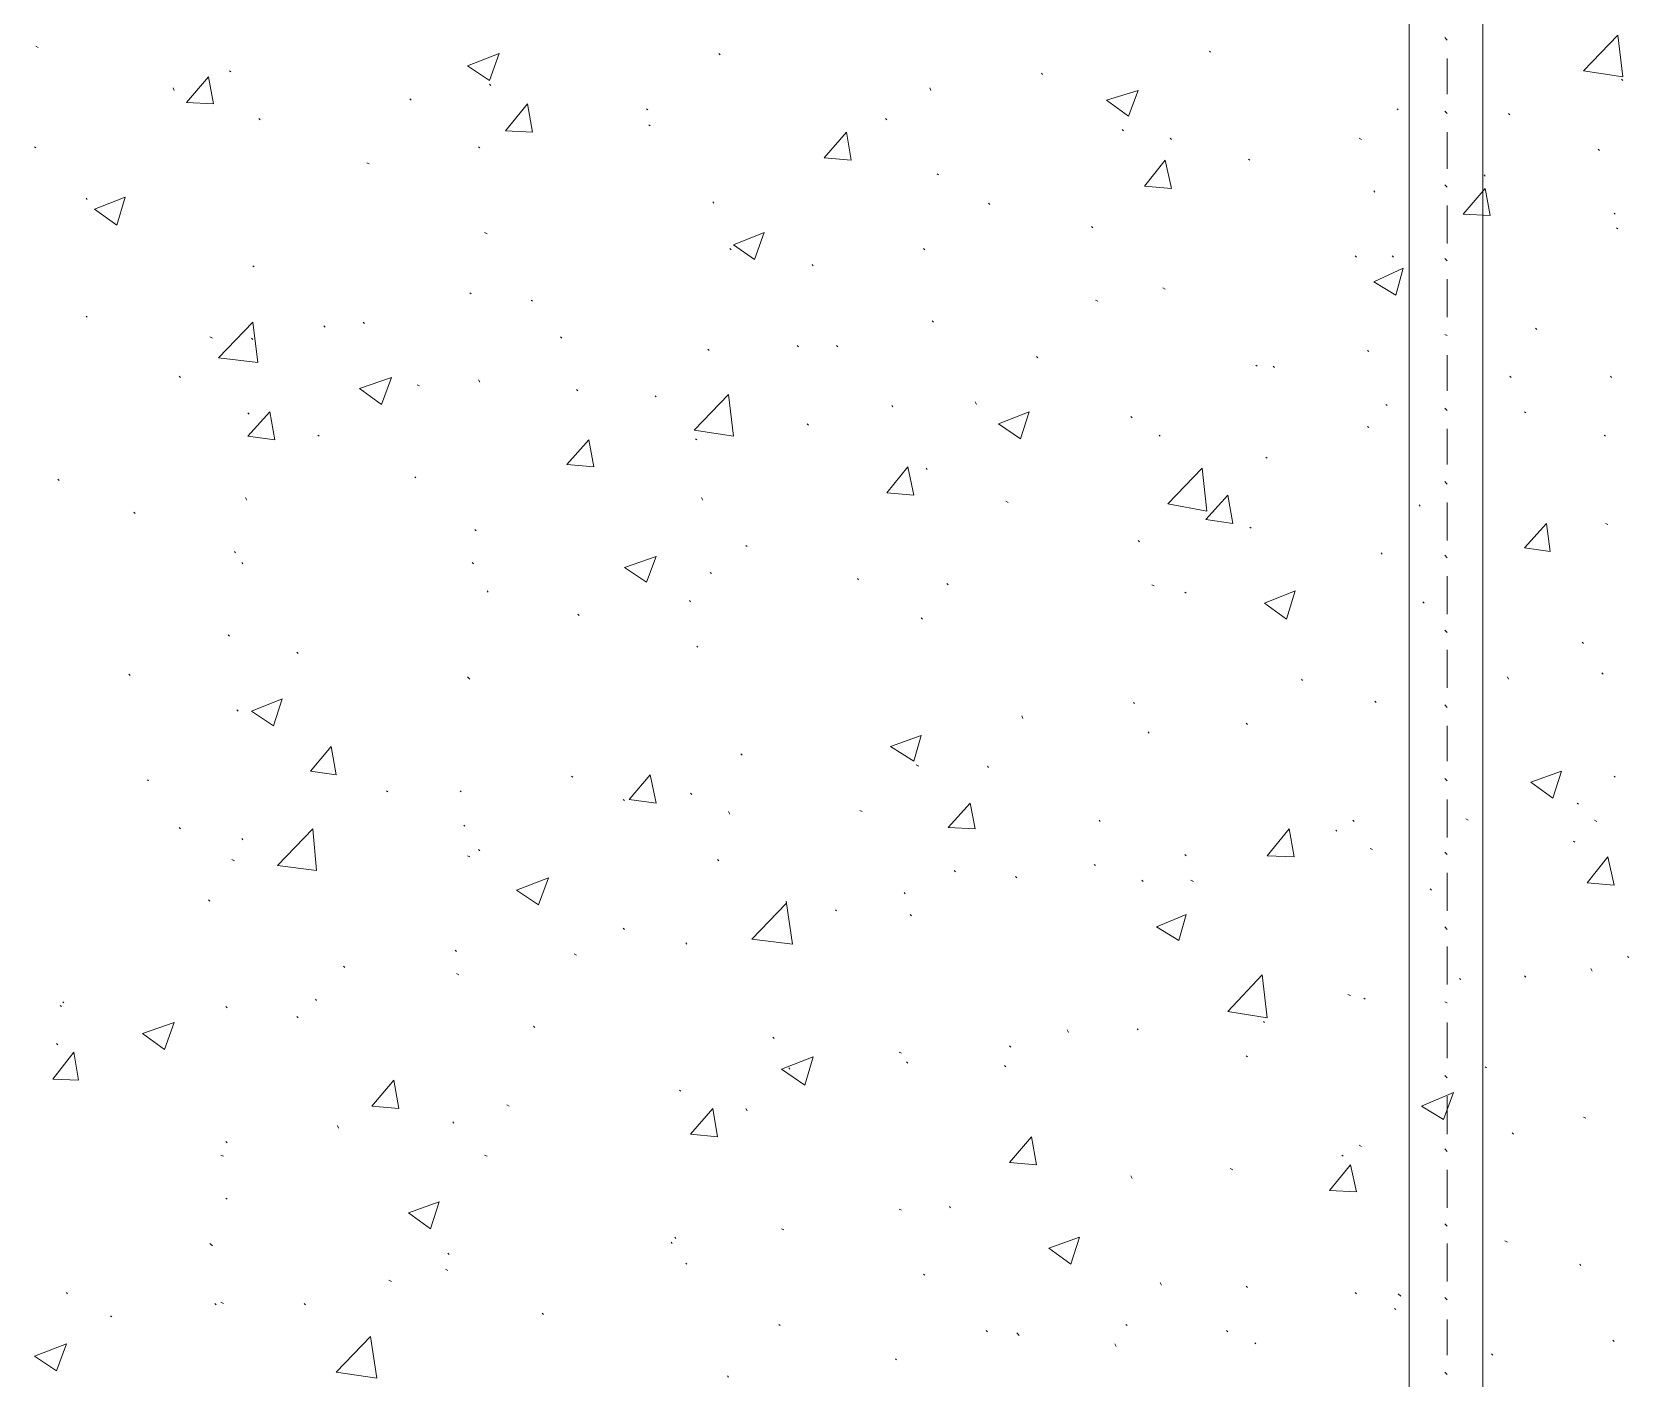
# Model space of a CAD drawing. Header units: millimetres. Extents: x 2928 to 3112, y 1220 to 1280.
# Drawn here: x 2959.34 to 2961.518, y 1254.363 to 1256.193 of the extents above; entities that cross this region are included whole.
import ezdxf

# ---------------------------------------------------------------- set-up
doc = ezdxf.new("R2010")
doc.units = ezdxf.units.MM

msp = doc.modelspace()

# ---------------------------------------------------------------- linework, layer by layer
at = {"color": 253, "linetype": 'Continuous', "lineweight": 5, "true_color": 0x9a9a9a}
for points in [[(2961.2116, 1241.9003), (2942.08633, 1241.9003), (2942.08633, 1247.74538), (2950.25144, 1247.74538), (2950.25144, 1256.61384), (2942.08633, 1256.61384), (2942.08633, 1261.45224), (2961.2116, 1261.45224), (2961.2116, 1249.1904)], [(2961.3116, 1241.9003), (2980.43854, 1241.9003), (2980.43854, 1247.74538), (2972.27343, 1247.74538), (2972.27343, 1256.61384), (2980.43854, 1256.61384), (2980.43854, 1261.45224), (2961.3116, 1261.45224), (2961.3116, 1249.1904)]]:
    msp.add_lwpolyline(points, dxfattribs=at)
at = {"color": 7, "linetype": 'Continuous', "lineweight": 20, "true_color": 0x000007}
for points in [[(2961.26327, 1256.18217), (2961.25994, 1256.1855), (2961.25994, 1256.1855)], [(2961.26327, 1256.15717), (2961.26327, 1256.10883), (2961.26327, 1256.10883)], [(2961.26327, 1256.08217), (2961.25994, 1256.0855), (2961.25994, 1256.0855)], [(2961.26327, 1256.05717), (2961.26327, 1256.00717), (2961.26327, 1256.00717)], [(2961.26327, 1255.98216), (2961.25994, 1255.9855), (2961.25994, 1255.9855)], [(2961.26327, 1255.95716), (2961.26327, 1255.9055), (2961.26327, 1255.9055)], [(2961.26327, 1255.88216), (2961.25994, 1255.8855), (2961.25994, 1255.8855)], [(2961.26327, 1255.85716), (2961.26327, 1255.8055), (2961.26327, 1255.8055)], [(2961.26327, 1255.7805), (2961.25994, 1255.78216), (2961.25994, 1255.78216)], [(2961.26327, 1255.75383), (2961.26327, 1255.70549), (2961.26327, 1255.70549)], [(2961.26327, 1255.67883), (2961.25994, 1255.68216), (2961.25994, 1255.68216)], [(2961.26327, 1255.65383), (2961.26327, 1255.60549), (2961.26327, 1255.60549)], [(2961.26327, 1255.57883), (2961.25994, 1255.58216), (2961.25994, 1255.58216)], [(2961.26327, 1255.55383), (2961.26327, 1255.50216), (2961.26327, 1255.50216)], [(2961.26327, 1255.47882), (2961.25994, 1255.48216), (2961.25994, 1255.48216)], [(2961.26327, 1255.45382), (2961.26327, 1255.40216), (2961.26327, 1255.40216)], [(2961.26327, 1255.37716), (2961.25994, 1255.38049), (2961.25994, 1255.38049)], [(2961.26327, 1255.35382), (2961.26327, 1255.30216), (2961.26327, 1255.30216)], [(2961.26327, 1255.27549), (2961.25994, 1255.27882), (2961.25994, 1255.27882)], [(2961.26327, 1255.25049), (2961.26327, 1255.20215), (2961.26327, 1255.20215)], [(2961.26327, 1255.17549), (2961.25994, 1255.17882), (2961.25994, 1255.17882)], [(2961.26327, 1255.15049), (2961.26327, 1255.09882), (2961.26327, 1255.09882)], [(2961.26327, 1255.07549), (2961.25994, 1255.07882), (2961.25994, 1255.07882)], [(2961.26327, 1255.05048), (2961.26327, 1254.99882), (2961.26327, 1254.99882)], [(2961.26327, 1254.97382), (2961.25994, 1254.97715), (2961.25994, 1254.97715)], [(2961.26327, 1254.95048), (2961.26327, 1254.89882), (2961.26327, 1254.89882)], [(2961.26327, 1254.87382), (2961.25994, 1254.87548), (2961.25994, 1254.87548)], [(2961.26327, 1254.84715), (2961.26327, 1254.79881), (2961.26327, 1254.79881)], [(2961.26327, 1254.77215), (2961.25994, 1254.77548), (2961.25994, 1254.77548)], [(2961.26327, 1254.74715), (2961.26327, 1254.69548), (2961.26327, 1254.69548)], [(2961.26327, 1254.67215), (2961.25994, 1254.67548), (2961.25994, 1254.67548)], [(2961.26327, 1254.64715), (2961.26327, 1254.59548), (2961.26327, 1254.59548)], [(2961.26327, 1254.57048), (2961.25994, 1254.57381), (2961.25994, 1254.57381)], [(2961.26327, 1254.54714), (2961.26327, 1254.49548), (2961.26327, 1254.49548)], [(2961.26327, 1254.47048), (2961.25994, 1254.47381), (2961.25994, 1254.47381)], [(2961.26327, 1254.44381), (2961.26327, 1254.39548), (2961.26327, 1254.39548)], [(2961.26327, 1254.36881), (2961.25994, 1254.37214), (2961.25994, 1254.37214)]]:
    msp.add_lwpolyline(points, dxfattribs=at)
at = {"color": 92, "linetype": 'Continuous', "lineweight": 13, "true_color": 0x00b800}
for points in [[(2961.44827, 1256.1405), (2961.49494, 1256.18883), (2961.49494, 1256.18883)], [(2961.50161, 1256.13217), (2961.49494, 1256.18883), (2961.49494, 1256.18883)], [(2959.34824, 1256.17217), (2959.34491, 1256.17383), (2959.34491, 1256.17383)], [(2959.93158, 1256.14717), (2959.97492, 1256.16383), (2959.97492, 1256.16383)], [(2959.96158, 1256.12717), (2959.97492, 1256.16383), (2959.97492, 1256.16383)], [(2960.27492, 1256.16217), (2960.27325, 1256.16383), (2960.27325, 1256.16383)], [(2960.9416, 1256.1655), (2960.93993, 1256.16717), (2960.93993, 1256.16717)], [(2959.54991, 1256.09717), (2959.57991, 1256.13217), (2959.57991, 1256.13217)], [(2959.58658, 1256.0955), (2959.57991, 1256.13217), (2959.57991, 1256.13217)], [(2959.60991, 1256.13883), (2959.60825, 1256.1405), (2959.60825, 1256.1405)], [(2959.93158, 1256.14717), (2959.96158, 1256.12717), (2959.96158, 1256.12717)], [(2960.71326, 1256.1355), (2960.71159, 1256.13717), (2960.71159, 1256.13717)], [(2961.44827, 1256.1405), (2961.50161, 1256.13217), (2961.50161, 1256.13217)], [(2959.53324, 1256.11383), (2959.53158, 1256.11717), (2959.53158, 1256.11717)], [(2959.96325, 1256.1205), (2959.96158, 1256.12217), (2959.96158, 1256.12217)], [(2960.56159, 1256.11383), (2960.55993, 1256.11717), (2960.55993, 1256.11717)], [(2960.79993, 1256.1005), (2960.84326, 1256.11383), (2960.84326, 1256.11383)], [(2960.82993, 1256.07883), (2960.84326, 1256.11383), (2960.84326, 1256.11383)], [(2961.50161, 1256.12717), (2961.49994, 1256.12883), (2961.49994, 1256.12883)], [(2959.54991, 1256.09717), (2959.58658, 1256.0955), (2959.58658, 1256.0955)], [(2959.85492, 1256.1005), (2959.85325, 1256.10217), (2959.85325, 1256.10217)], [(2959.98325, 1256.05883), (2960.01325, 1256.0955), (2960.01325, 1256.0955)], [(2960.01992, 1256.05717), (2960.01325, 1256.0955), (2960.01325, 1256.0955)], [(2960.17659, 1256.08717), (2960.17492, 1256.08883), (2960.17492, 1256.08883)], [(2960.79993, 1256.1005), (2960.82993, 1256.07883), (2960.82993, 1256.07883)], [(2961.1966, 1256.08717), (2961.19493, 1256.08883), (2961.19493, 1256.08883)], [(2959.64991, 1256.07383), (2959.64825, 1256.0755), (2959.64825, 1256.0755)], [(2960.17992, 1256.0655), (2960.17825, 1256.06717), (2960.17825, 1256.06717)], [(2960.50159, 1256.07383), (2960.49992, 1256.0755), (2960.49992, 1256.0755)], [(2961.34827, 1256.0805), (2961.3466, 1256.08217), (2961.3466, 1256.08217)], [(2959.98325, 1256.05883), (2960.01992, 1256.05717), (2960.01992, 1256.05717)], [(2960.41659, 1256.02217), (2960.44659, 1256.05717), (2960.44659, 1256.05717)], [(2960.45326, 1256.01883), (2960.44659, 1256.05717), (2960.44659, 1256.05717)], [(2960.82326, 1256.05883), (2960.8216, 1256.0605), (2960.8216, 1256.0605)], [(2960.88826, 1256.04717), (2960.8866, 1256.04883), (2960.8866, 1256.04883)], [(2961.1466, 1256.04717), (2961.14327, 1256.04883), (2961.14327, 1256.04883)], [(2959.34491, 1256.0355), (2959.34324, 1256.03717), (2959.34324, 1256.03717)], [(2959.94825, 1256.0355), (2959.94658, 1256.03717), (2959.94658, 1256.03717)], [(2961.46994, 1256.03217), (2961.46827, 1256.03383), (2961.46827, 1256.03383)], [(2959.79825, 1256.01383), (2959.79491, 1256.0155), (2959.79491, 1256.0155)], [(2960.41659, 1256.02217), (2960.45326, 1256.01883), (2960.45326, 1256.01883)], [(2960.8516, 1255.98383), (2960.87993, 1256.01883), (2960.87993, 1256.01883)], [(2960.88826, 1255.9805), (2960.87993, 1256.01883), (2960.87993, 1256.01883)], [(2960.99493, 1256.01883), (2960.99326, 1256.0205), (2960.99326, 1256.0205)], [(2960.57159, 1255.99883), (2960.56993, 1256.0005), (2960.56993, 1256.0005)], [(2960.8516, 1255.98383), (2960.88826, 1255.9805), (2960.88826, 1255.9805)], [(2961.28494, 1255.9455), (2961.31494, 1255.9805), (2961.31494, 1255.9805)], [(2961.31494, 1255.99717), (2961.31327, 1255.99883), (2961.31327, 1255.99883)], [(2961.3216, 1255.94383), (2961.31494, 1255.9805), (2961.31494, 1255.9805)], [(2959.41491, 1255.9655), (2959.41324, 1255.96716), (2959.41324, 1255.96716)], [(2959.42491, 1255.95216), (2959.46658, 1255.96883), (2959.46658, 1255.96883)], [(2959.45491, 1255.9305), (2959.46658, 1255.96883), (2959.46658, 1255.96883)], [(2960.26659, 1255.9605), (2960.26492, 1255.96216), (2960.26492, 1255.96216)], [(2960.64159, 1255.95883), (2960.63993, 1255.9605), (2960.63993, 1255.9605)], [(2961.16493, 1255.9755), (2961.16327, 1255.97716), (2961.16327, 1255.97716)], [(2959.42491, 1255.95216), (2959.45491, 1255.9305), (2959.45491, 1255.9305)], [(2961.28494, 1255.9455), (2961.3216, 1255.94383), (2961.3216, 1255.94383)], [(2961.49161, 1255.9455), (2961.48994, 1255.94716), (2961.48994, 1255.94716)], [(2959.95825, 1255.91883), (2959.95492, 1255.9205), (2959.95492, 1255.9205)], [(2960.29325, 1255.90383), (2960.33492, 1255.9205), (2960.33492, 1255.9205)], [(2960.32159, 1255.88383), (2960.33492, 1255.9205), (2960.33492, 1255.9205)], [(2960.7816, 1255.92716), (2960.77993, 1255.92883), (2960.77993, 1255.92883)], [(2961.49494, 1255.9255), (2961.49327, 1255.92716), (2961.49327, 1255.92716)], [(2960.28992, 1255.89716), (2960.28825, 1255.89883), (2960.28825, 1255.89883)], [(2960.29325, 1255.90383), (2960.32159, 1255.88383), (2960.32159, 1255.88383)], [(2960.55326, 1255.89716), (2960.55159, 1255.89883), (2960.55159, 1255.89883)], [(2959.64158, 1255.87383), (2959.63991, 1255.8755), (2959.63991, 1255.8755)], [(2960.40159, 1255.8755), (2960.39992, 1255.87716), (2960.39992, 1255.87716)], [(2961.13993, 1255.88716), (2961.13827, 1255.88883), (2961.13827, 1255.88883)], [(2961.16327, 1255.85383), (2961.20327, 1255.87216), (2961.20327, 1255.87216)], [(2961.18993, 1255.88716), (2961.18827, 1255.88883), (2961.18827, 1255.88883)], [(2961.19327, 1255.8355), (2961.20327, 1255.87216), (2961.20327, 1255.87216)], [(2961.16327, 1255.85383), (2961.19327, 1255.8355), (2961.19327, 1255.8355)], [(2959.93658, 1255.83716), (2959.93492, 1255.83883), (2959.93492, 1255.83883)], [(2960.01992, 1255.82716), (2960.01825, 1255.82883), (2960.01825, 1255.82883)], [(2960.78826, 1255.82716), (2960.78493, 1255.82883), (2960.78493, 1255.82883)], [(2960.87993, 1255.84383), (2960.8766, 1255.8455), (2960.8766, 1255.8455)], [(2959.41491, 1255.8055), (2959.41324, 1255.80716), (2959.41324, 1255.80716)], [(2959.59324, 1255.75049), (2959.63991, 1255.79883), (2959.63991, 1255.79883)], [(2959.64658, 1255.74383), (2959.63991, 1255.79883), (2959.63991, 1255.79883)], [(2959.73825, 1255.79216), (2959.73658, 1255.79383), (2959.73658, 1255.79383)], [(2959.79158, 1255.79716), (2959.78991, 1255.79883), (2959.78991, 1255.79883)], [(2960.56493, 1255.79883), (2960.56326, 1255.8005), (2960.56326, 1255.8005)], [(2961.38494, 1255.78883), (2961.38327, 1255.7905), (2961.38327, 1255.7905)], [(2959.58491, 1255.77716), (2959.58158, 1255.77883), (2959.58158, 1255.77883)], [(2959.63991, 1255.7755), (2959.63825, 1255.77716), (2959.63825, 1255.77716)], [(2960.05992, 1255.77716), (2960.05825, 1255.77883), (2960.05825, 1255.77883)], [(2960.25992, 1255.76049), (2960.25825, 1255.76216), (2960.25825, 1255.76216)], [(2960.38159, 1255.7655), (2960.37992, 1255.76716), (2960.37992, 1255.76716)], [(2960.43492, 1255.7655), (2960.43326, 1255.76716), (2960.43326, 1255.76716)], [(2959.59324, 1255.75049), (2959.64658, 1255.74383), (2959.64658, 1255.74383)], [(2960.70659, 1255.75049), (2960.70493, 1255.75216), (2960.70493, 1255.75216)], [(2961.00493, 1255.73883), (2961.00327, 1255.74049), (2961.00327, 1255.74049)], [(2961.1566, 1255.75883), (2961.15493, 1255.76049), (2961.15493, 1255.76049)], [(2959.54158, 1255.72383), (2959.53991, 1255.72549), (2959.53991, 1255.72549)], [(2959.78491, 1255.70883), (2959.82825, 1255.72383), (2959.82825, 1255.72383)], [(2959.81491, 1255.68716), (2959.82825, 1255.72383), (2959.82825, 1255.72383)], [(2959.94825, 1255.71716), (2959.94658, 1255.72049), (2959.94658, 1255.72049)], [(2961.02827, 1255.73716), (2961.0266, 1255.73883), (2961.0266, 1255.73883)], [(2961.34994, 1255.72383), (2961.34827, 1255.72549), (2961.34827, 1255.72549)], [(2961.48661, 1255.72383), (2961.48494, 1255.72549), (2961.48494, 1255.72549)], [(2959.78491, 1255.70883), (2959.81491, 1255.68716), (2959.81491, 1255.68716)], [(2959.86658, 1255.71216), (2959.86325, 1255.71383), (2959.86325, 1255.71383)], [(2960.08159, 1255.70549), (2960.07992, 1255.70716), (2960.07992, 1255.70716)], [(2960.18825, 1255.69716), (2960.18659, 1255.69883), (2960.18659, 1255.69883)], [(2960.23992, 1255.65216), (2960.28659, 1255.70049), (2960.28659, 1255.70049)], [(2960.29325, 1255.64383), (2960.28659, 1255.70049), (2960.28659, 1255.70049)], [(2959.63325, 1255.64383), (2959.66325, 1255.67716), (2959.66325, 1255.67716)], [(2959.63491, 1255.67383), (2959.63325, 1255.67549), (2959.63325, 1255.67549)], [(2959.66991, 1255.63883), (2959.66325, 1255.67716), (2959.66325, 1255.67716)], [(2960.50992, 1255.68383), (2960.50826, 1255.68549), (2960.50826, 1255.68549)], [(2960.62326, 1255.68716), (2960.62159, 1255.69049), (2960.62159, 1255.69049)], [(2960.65326, 1255.66049), (2960.69493, 1255.67716), (2960.69493, 1255.67716)], [(2960.68326, 1255.64049), (2960.69493, 1255.67716), (2960.69493, 1255.67716)], [(2961.1816, 1255.68549), (2961.17993, 1255.68716), (2961.17993, 1255.68716)], [(2961.36994, 1255.67549), (2961.36827, 1255.67716), (2961.36827, 1255.67716)], [(2960.39492, 1255.65883), (2960.39326, 1255.66049), (2960.39326, 1255.66049)], [(2960.65326, 1255.66049), (2960.68326, 1255.64049), (2960.68326, 1255.64049)], [(2960.83493, 1255.66883), (2960.83326, 1255.67049), (2960.83326, 1255.67049)], [(2961.1566, 1255.65549), (2961.15493, 1255.65716), (2961.15493, 1255.65716)], [(2959.63325, 1255.64383), (2959.66991, 1255.63883), (2959.66991, 1255.63883)], [(2959.72991, 1255.64383), (2959.72825, 1255.64549), (2959.72825, 1255.64549)], [(2960.06659, 1255.60549), (2960.09659, 1255.63883), (2960.09659, 1255.63883)], [(2960.10325, 1255.60216), (2960.09659, 1255.63883), (2960.09659, 1255.63883)], [(2960.23992, 1255.65216), (2960.29325, 1255.64383), (2960.29325, 1255.64383)], [(2960.24325, 1255.63883), (2960.24159, 1255.64049), (2960.24159, 1255.64049)], [(2960.87326, 1255.64383), (2960.8716, 1255.64549), (2960.8716, 1255.64549)], [(2961.47827, 1255.64383), (2961.47661, 1255.64549), (2961.47661, 1255.64549)], [(2961.01827, 1255.61383), (2961.0166, 1255.61549), (2961.0166, 1255.61549)], [(2959.86158, 1255.58716), (2959.85992, 1255.58883), (2959.85992, 1255.58883)], [(2960.06659, 1255.60549), (2960.10325, 1255.60216), (2960.10325, 1255.60216)], [(2960.50159, 1255.56716), (2960.52993, 1255.60216), (2960.52993, 1255.60216)], [(2960.53826, 1255.56383), (2960.52993, 1255.60216), (2960.52993, 1255.60216)], [(2960.55659, 1255.59883), (2960.55493, 1255.60049), (2960.55493, 1255.60049)], [(2960.88326, 1255.55216), (2960.92993, 1255.60049), (2960.92993, 1255.60049)], [(2960.9366, 1255.54216), (2960.92993, 1255.60049), (2960.92993, 1255.60049)], [(2959.37658, 1255.58383), (2959.37491, 1255.58549), (2959.37491, 1255.58549)], [(2960.50159, 1255.56716), (2960.53826, 1255.56383), (2960.53826, 1255.56383)], [(2959.63158, 1255.55716), (2959.62991, 1255.56049), (2959.62991, 1255.56049)], [(2960.25159, 1255.55716), (2960.24992, 1255.56049), (2960.24992, 1255.56049)], [(2960.66659, 1255.55383), (2960.66326, 1255.55549), (2960.66326, 1255.55549)], [(2960.88326, 1255.55216), (2960.9366, 1255.54216), (2960.9366, 1255.54216)], [(2960.93493, 1255.53049), (2960.96493, 1255.56383), (2960.96493, 1255.56383)], [(2960.9716, 1255.52549), (2960.96493, 1255.56383), (2960.96493, 1255.56383)], [(2961.2266, 1255.54883), (2961.22493, 1255.55049), (2961.22493, 1255.55049)], [(2959.47991, 1255.53883), (2959.47824, 1255.54049), (2959.47824, 1255.54049)], [(2960.93493, 1255.53049), (2960.9716, 1255.52549), (2960.9716, 1255.52549)], [(2961.36827, 1255.49216), (2961.39827, 1255.52549), (2961.39827, 1255.52549)], [(2961.40327, 1255.48716), (2961.39827, 1255.52549), (2961.39827, 1255.52549)], [(2961.48161, 1255.52382), (2961.47827, 1255.52549), (2961.47827, 1255.52549)], [(2959.94325, 1255.51549), (2959.94158, 1255.51716), (2959.94158, 1255.51716)], [(2960.84493, 1255.50049), (2960.84326, 1255.50216), (2960.84326, 1255.50216)], [(2960.9966, 1255.51882), (2960.99493, 1255.52049), (2960.99493, 1255.52049)], [(2959.61658, 1255.48549), (2959.61491, 1255.48716), (2959.61491, 1255.48716)], [(2960.14492, 1255.46549), (2960.18825, 1255.48049), (2960.18825, 1255.48049)], [(2960.17492, 1255.44549), (2960.18825, 1255.48049), (2960.18825, 1255.48049)], [(2960.31159, 1255.49382), (2960.30992, 1255.49549), (2960.30992, 1255.49549)], [(2961.17493, 1255.48382), (2961.17327, 1255.48549), (2961.17327, 1255.48549)], [(2961.36827, 1255.49216), (2961.40327, 1255.48716), (2961.40327, 1255.48716)], [(2959.62658, 1255.47049), (2959.62491, 1255.47216), (2959.62491, 1255.47216)], [(2959.93992, 1255.47049), (2959.93825, 1255.47216), (2959.93825, 1255.47216)], [(2960.14492, 1255.46549), (2960.17492, 1255.44549), (2960.17492, 1255.44549)], [(2960.26325, 1255.45716), (2960.26159, 1255.45882), (2960.26159, 1255.45882)], [(2960.46326, 1255.44882), (2960.46159, 1255.45049), (2960.46159, 1255.45049)], [(2960.58493, 1255.44216), (2960.58326, 1255.44382), (2960.58326, 1255.44382)], [(2960.86493, 1255.44049), (2960.8616, 1255.44216), (2960.8616, 1255.44216)], [(2959.95992, 1255.43216), (2959.95825, 1255.43382), (2959.95825, 1255.43382)], [(2960.23492, 1255.41882), (2960.23325, 1255.42049), (2960.23325, 1255.42049)], [(2960.90826, 1255.43049), (2960.9066, 1255.43216), (2960.9066, 1255.43216)], [(2961.01493, 1255.41716), (2961.0566, 1255.43382), (2961.0566, 1255.43382)], [(2961.01493, 1255.41716), (2961.04493, 1255.39549), (2961.04493, 1255.39549)], [(2961.04493, 1255.39549), (2961.0566, 1255.43382), (2961.0566, 1255.43382)], [(2961.2316, 1255.41716), (2961.22994, 1255.41882), (2961.22994, 1255.41882)], [(2960.08325, 1255.40049), (2960.08159, 1255.40216), (2960.08159, 1255.40216)], [(2960.54993, 1255.39549), (2960.54826, 1255.39716), (2960.54826, 1255.39716)], [(2959.60825, 1255.37216), (2959.60658, 1255.37382), (2959.60658, 1255.37382)], [(2959.70158, 1255.34882), (2959.69991, 1255.35049), (2959.69991, 1255.35049)], [(2960.24492, 1255.35716), (2960.24325, 1255.35882), (2960.24325, 1255.35882)], [(2961.44827, 1255.36216), (2961.4466, 1255.36382), (2961.4466, 1255.36382)], [(2959.47324, 1255.31882), (2959.47158, 1255.32049), (2959.47158, 1255.32049)], [(2959.93492, 1255.31382), (2959.93158, 1255.31716), (2959.93158, 1255.31716)], [(2961.0666, 1255.31216), (2961.06493, 1255.31382), (2961.06493, 1255.31382)], [(2961.3466, 1255.31382), (2961.34494, 1255.31716), (2961.34494, 1255.31716)], [(2961.47494, 1255.32049), (2961.47327, 1255.32216), (2961.47327, 1255.32216)], [(2959.63825, 1255.27049), (2959.67991, 1255.28715), (2959.67991, 1255.28715)], [(2959.66825, 1255.25049), (2959.67991, 1255.28715), (2959.67991, 1255.28715)], [(2961.1666, 1255.28215), (2961.16493, 1255.28382), (2961.16493, 1255.28382)], [(2959.61991, 1255.27049), (2959.61825, 1255.27215), (2959.61825, 1255.27215)], [(2959.63825, 1255.27049), (2959.66825, 1255.25049), (2959.66825, 1255.25049)], [(2960.68659, 1255.26049), (2960.68493, 1255.26382), (2960.68493, 1255.26382)], [(2960.83826, 1255.28049), (2960.8366, 1255.28215), (2960.8366, 1255.28215)], [(2960.85826, 1255.24049), (2960.8566, 1255.24215), (2960.8566, 1255.24215)], [(2960.9916, 1255.25215), (2960.98993, 1255.25382), (2960.98993, 1255.25382)], [(2959.71825, 1255.18882), (2959.74658, 1255.22215), (2959.74658, 1255.22215)], [(2959.75325, 1255.18382), (2959.74658, 1255.22215), (2959.74658, 1255.22215)], [(2960.50659, 1255.22215), (2960.54826, 1255.23715), (2960.54826, 1255.23715)], [(2960.50659, 1255.22215), (2960.53826, 1255.20215), (2960.53826, 1255.20215)], [(2960.53826, 1255.20215), (2960.54826, 1255.23715), (2960.54826, 1255.23715)], [(2960.30492, 1255.21049), (2960.30326, 1255.21215), (2960.30326, 1255.21215)], [(2960.54493, 1255.19549), (2960.54159, 1255.19715), (2960.54159, 1255.19715)], [(2960.63993, 1255.19382), (2960.63826, 1255.19549), (2960.63826, 1255.19549)], [(2959.49824, 1255.17549), (2959.49658, 1255.17715), (2959.49658, 1255.17715)], [(2959.71825, 1255.18882), (2959.75325, 1255.18382), (2959.75325, 1255.18382)], [(2960.07492, 1255.18049), (2960.07325, 1255.18215), (2960.07325, 1255.18215)], [(2960.15159, 1255.15049), (2960.17992, 1255.18382), (2960.17992, 1255.18382)], [(2960.18825, 1255.14549), (2960.17992, 1255.18382), (2960.17992, 1255.18382)], [(2961.3766, 1255.17382), (2961.41827, 1255.18882), (2961.41827, 1255.18882)], [(2961.3766, 1255.17382), (2961.4066, 1255.15215), (2961.4066, 1255.15215)], [(2961.4066, 1255.15215), (2961.41827, 1255.18882), (2961.41827, 1255.18882)], [(2961.49161, 1255.18049), (2961.48994, 1255.18215), (2961.48994, 1255.18215)], [(2959.82325, 1255.16049), (2959.82158, 1255.16215), (2959.82158, 1255.16215)], [(2959.92325, 1255.16049), (2959.92158, 1255.16215), (2959.92158, 1255.16215)], [(2960.23659, 1255.15715), (2960.23492, 1255.15882), (2960.23492, 1255.15882)], [(2960.14492, 1255.14882), (2960.14325, 1255.15049), (2960.14325, 1255.15049)], [(2960.15159, 1255.15049), (2960.18825, 1255.14549), (2960.18825, 1255.14549)], [(2960.28825, 1255.13049), (2960.28659, 1255.13382), (2960.28659, 1255.13382)], [(2960.46826, 1255.13382), (2960.46492, 1255.13549), (2960.46492, 1255.13549)], [(2960.58493, 1255.11215), (2960.61493, 1255.14549), (2960.61493, 1255.14549)], [(2960.62159, 1255.11049), (2960.61493, 1255.14549), (2960.61493, 1255.14549)], [(2961.4416, 1255.14382), (2961.43994, 1255.14549), (2961.43994, 1255.14549)], [(2959.54158, 1255.11049), (2959.53991, 1255.11215), (2959.53991, 1255.11215)], [(2959.67325, 1255.06048), (2959.72158, 1255.11049), (2959.72158, 1255.11049)], [(2959.72658, 1255.05382), (2959.72158, 1255.11049), (2959.72158, 1255.11049)], [(2959.92825, 1255.11382), (2959.92658, 1255.11549), (2959.92658, 1255.11549)], [(2960.58493, 1255.11215), (2960.62159, 1255.11049), (2960.62159, 1255.11049)], [(2960.7916, 1255.12049), (2960.78993, 1255.12215), (2960.78993, 1255.12215)], [(2961.01827, 1255.07382), (2961.04827, 1255.11049), (2961.04827, 1255.11049)], [(2961.05493, 1255.07215), (2961.04827, 1255.11049), (2961.04827, 1255.11049)], [(2961.11327, 1255.10715), (2961.1116, 1255.10882), (2961.1116, 1255.10882)], [(2961.1366, 1255.12049), (2961.13493, 1255.12215), (2961.13493, 1255.12215)], [(2961.2916, 1255.12215), (2961.28827, 1255.12382), (2961.28827, 1255.12382)], [(2961.46661, 1255.12049), (2961.46327, 1255.12215), (2961.46327, 1255.12215)], [(2959.62658, 1255.09549), (2959.62491, 1255.09715), (2959.62491, 1255.09715)], [(2961.4366, 1255.09215), (2961.43494, 1255.09382), (2961.43494, 1255.09382)], [(2959.61491, 1255.06715), (2959.61158, 1255.06882), (2959.61158, 1255.06882)], [(2959.93492, 1255.07215), (2959.93158, 1255.07382), (2959.93158, 1255.07382)], [(2959.94825, 1255.08049), (2959.94658, 1255.08215), (2959.94658, 1255.08215)], [(2960.27325, 1255.06715), (2960.27159, 1255.06882), (2960.27159, 1255.06882)], [(2960.90826, 1255.07382), (2960.9066, 1255.07549), (2960.9066, 1255.07549)], [(2961.01827, 1255.07382), (2961.05493, 1255.07215), (2961.05493, 1255.07215)], [(2961.1616, 1255.08215), (2961.15827, 1255.08382), (2961.15827, 1255.08382)], [(2961.45327, 1255.03715), (2961.48161, 1255.07215), (2961.48161, 1255.07215)], [(2961.48994, 1255.03382), (2961.48161, 1255.07215), (2961.48161, 1255.07215)], [(2959.67325, 1255.06048), (2959.72658, 1255.05382), (2959.72658, 1255.05382)], [(2959.99825, 1255.02715), (2960.04158, 1255.04382), (2960.04158, 1255.04382)], [(2960.02825, 1255.00715), (2960.04158, 1255.04382), (2960.04158, 1255.04382)], [(2960.59493, 1255.05215), (2960.59326, 1255.05382), (2960.59326, 1255.05382)], [(2960.67826, 1255.04382), (2960.67659, 1255.04548), (2960.67659, 1255.04548)], [(2960.78493, 1255.06048), (2960.78326, 1255.06215), (2960.78326, 1255.06215)], [(2959.99825, 1255.02715), (2960.02825, 1255.00715), (2960.02825, 1255.00715)], [(2960.52659, 1255.02215), (2960.52492, 1255.02382), (2960.52492, 1255.02382)], [(2960.84993, 1255.03882), (2960.84826, 1255.04048), (2960.84826, 1255.04048)], [(2960.91826, 1255.03882), (2960.91493, 1255.04048), (2960.91493, 1255.04048)], [(2961.2416, 1255.02715), (2961.23994, 1255.02882), (2961.23994, 1255.02882)], [(2961.45327, 1255.03715), (2961.48994, 1255.03382), (2961.48994, 1255.03382)], [(2959.58158, 1255.01215), (2959.57991, 1255.01382), (2959.57991, 1255.01382)], [(2960.31826, 1254.96048), (2960.36492, 1255.00882), (2960.36492, 1255.00882)], [(2960.37326, 1254.95382), (2960.36492, 1255.01215), (2960.36492, 1255.01215)], [(2960.43326, 1254.99882), (2960.43159, 1255.00048), (2960.43159, 1255.00048)], [(2960.53493, 1254.99215), (2960.53326, 1254.99382), (2960.53326, 1254.99382)], [(2960.86826, 1254.97715), (2960.90826, 1254.99382), (2960.90826, 1254.99382)], [(2960.89826, 1254.95882), (2960.90826, 1254.99382), (2960.90826, 1254.99382)], [(2960.14492, 1254.97382), (2960.14325, 1254.97548), (2960.14325, 1254.97548)], [(2960.31826, 1254.96048), (2960.37326, 1254.95382), (2960.37326, 1254.95382)], [(2960.86826, 1254.97715), (2960.89826, 1254.95882), (2960.89826, 1254.95882)], [(2959.91658, 1254.94382), (2959.91492, 1254.94548), (2959.91492, 1254.94548)], [(2960.07992, 1254.93882), (2960.07659, 1254.94048), (2960.07659, 1254.94048)], [(2960.22992, 1254.95382), (2960.22825, 1254.95548), (2960.22825, 1254.95548)], [(2961.50994, 1254.93548), (2961.50827, 1254.93715), (2961.50827, 1254.93715)], [(2959.76491, 1254.92215), (2959.76325, 1254.92382), (2959.76325, 1254.92382)], [(2959.91992, 1254.91215), (2959.91658, 1254.91382), (2959.91658, 1254.91382)], [(2961.45994, 1254.91715), (2961.45827, 1254.92048), (2961.45827, 1254.92048)], [(2960.96493, 1254.86215), (2961.0116, 1254.91215), (2961.0116, 1254.91215)], [(2961.01827, 1254.85382), (2961.0116, 1254.91215), (2961.0116, 1254.91215)], [(2961.2816, 1254.90548), (2961.27994, 1254.90715), (2961.27994, 1254.90715)], [(2961.36994, 1254.90882), (2961.36827, 1254.91048), (2961.36827, 1254.91048)], [(2959.37991, 1254.86882), (2959.37824, 1254.87048), (2959.37824, 1254.87048)], [(2959.38324, 1254.87382), (2959.38158, 1254.87548), (2959.38158, 1254.87548)], [(2959.60491, 1254.86715), (2959.60325, 1254.86882), (2959.60325, 1254.86882)], [(2959.72658, 1254.87715), (2959.72491, 1254.87882), (2959.72491, 1254.87882)], [(2961.1316, 1254.88382), (2961.12827, 1254.88548), (2961.12827, 1254.88548)], [(2961.1516, 1254.87882), (2961.14993, 1254.88048), (2961.14993, 1254.88048)], [(2959.48991, 1254.83215), (2959.53324, 1254.84715), (2959.53324, 1254.84715)], [(2959.51991, 1254.81048), (2959.53324, 1254.84715), (2959.53324, 1254.84715)], [(2959.70158, 1254.85382), (2959.69991, 1254.85548), (2959.69991, 1254.85548)], [(2960.96493, 1254.86215), (2961.01827, 1254.85382), (2961.01827, 1254.85382)], [(2961.01493, 1254.84715), (2961.01327, 1254.84882), (2961.01327, 1254.84882)], [(2959.48991, 1254.83215), (2959.51991, 1254.81048), (2959.51991, 1254.81048)], [(2960.02325, 1254.84048), (2960.02158, 1254.84215), (2960.02158, 1254.84215)], [(2960.34826, 1254.82548), (2960.34659, 1254.82715), (2960.34659, 1254.82715)], [(2960.74826, 1254.83382), (2960.74659, 1254.83715), (2960.74659, 1254.83715)], [(2960.84326, 1254.83715), (2960.8416, 1254.83882), (2960.8416, 1254.83882)], [(2959.36824, 1254.77048), (2959.39658, 1254.80715), (2959.39658, 1254.80715)], [(2959.37491, 1254.81715), (2959.37324, 1254.81881), (2959.37324, 1254.81881)], [(2959.40324, 1254.76881), (2959.39658, 1254.80715), (2959.39658, 1254.80715)], [(2960.52159, 1254.80548), (2960.51826, 1254.80715), (2960.51826, 1254.80715)], [(2960.66993, 1254.81381), (2960.66826, 1254.81548), (2960.66826, 1254.81548)], [(2960.35826, 1254.78381), (2960.40159, 1254.80048), (2960.40159, 1254.80048)], [(2960.35826, 1254.78381), (2960.38992, 1254.76215), (2960.38992, 1254.76215)], [(2960.36992, 1254.78381), (2960.36826, 1254.78548), (2960.36826, 1254.78548)], [(2960.38992, 1254.76215), (2960.40159, 1254.80048), (2960.40159, 1254.80048)], [(2960.52993, 1254.79215), (2960.52826, 1254.79381), (2960.52826, 1254.79381)], [(2960.66326, 1254.78715), (2960.66159, 1254.78881), (2960.66159, 1254.78881)], [(2960.9916, 1254.80048), (2960.98993, 1254.80215), (2960.98993, 1254.80215)], [(2961.3166, 1254.78548), (2961.31494, 1254.78715), (2961.31494, 1254.78715)], [(2959.36824, 1254.77048), (2959.40324, 1254.76881), (2959.40324, 1254.76881)], [(2959.80158, 1254.73381), (2959.83158, 1254.76881), (2959.83158, 1254.76881)], [(2959.83825, 1254.73048), (2959.83158, 1254.76881), (2959.83158, 1254.76881)], [(2960.22159, 1254.75381), (2960.21992, 1254.75548), (2960.21992, 1254.75548)], [(2961.22827, 1254.73381), (2961.2716, 1254.75215), (2961.2716, 1254.75215)], [(2961.25827, 1254.71548), (2961.2716, 1254.75215), (2961.2716, 1254.75215)], [(2959.80158, 1254.73381), (2959.83825, 1254.73048), (2959.83825, 1254.73048)], [(2959.98825, 1254.73381), (2959.98492, 1254.73548), (2959.98492, 1254.73548)], [(2960.23492, 1254.69548), (2960.26492, 1254.73048), (2960.26492, 1254.73048)], [(2960.27159, 1254.69215), (2960.26492, 1254.73048), (2960.26492, 1254.73048)], [(2960.31159, 1254.72715), (2960.30992, 1254.73048), (2960.30992, 1254.73048)], [(2961.22827, 1254.73381), (2961.25827, 1254.71548), (2961.25827, 1254.71548)], [(2961.4516, 1254.71715), (2961.44827, 1254.71881), (2961.44827, 1254.71881)], [(2959.75658, 1254.70381), (2959.75491, 1254.70715), (2959.75491, 1254.70715)], [(2959.91325, 1254.71048), (2959.91158, 1254.71215), (2959.91158, 1254.71215)], [(2960.23492, 1254.69548), (2960.27159, 1254.69215), (2960.27159, 1254.69215)], [(2961.35327, 1254.69548), (2961.3516, 1254.69715), (2961.3516, 1254.69715)], [(2959.60491, 1254.68381), (2959.60325, 1254.68548), (2959.60325, 1254.68548)], [(2960.66826, 1254.65715), (2960.69826, 1254.69215), (2960.69826, 1254.69215)], [(2960.70493, 1254.65381), (2960.69826, 1254.69215), (2960.69826, 1254.69215)], [(2961.1466, 1254.67881), (2961.14327, 1254.68048), (2961.14327, 1254.68048)], [(2959.59991, 1254.66548), (2959.59658, 1254.66715), (2959.59658, 1254.66715)], [(2959.95825, 1254.66548), (2959.95492, 1254.66715), (2959.95492, 1254.66715)], [(2960.66826, 1254.65715), (2960.70493, 1254.65381), (2960.70493, 1254.65381)], [(2961.10327, 1254.61881), (2961.1316, 1254.65381), (2961.1316, 1254.65381)], [(2961.1216, 1254.66548), (2961.11993, 1254.66715), (2961.11993, 1254.66715)], [(2961.13993, 1254.61715), (2961.1316, 1254.65381), (2961.1316, 1254.65381)], [(2960.83493, 1254.63548), (2960.83326, 1254.63881), (2960.83326, 1254.63881)], [(2960.9716, 1254.64715), (2960.96826, 1254.64881), (2960.96826, 1254.64881)], [(2959.60491, 1254.60715), (2959.60325, 1254.60881), (2959.60325, 1254.60881)], [(2961.10327, 1254.61881), (2961.13993, 1254.61715), (2961.13993, 1254.61715)], [(2959.85158, 1254.58881), (2959.89325, 1254.60381), (2959.89325, 1254.60381)], [(2959.85158, 1254.58881), (2959.88158, 1254.56714), (2959.88158, 1254.56714)], [(2959.88158, 1254.56714), (2959.89325, 1254.60381), (2959.89325, 1254.60381)], [(2960.52159, 1254.59214), (2960.51826, 1254.59381), (2960.51826, 1254.59381)], [(2960.58826, 1254.59548), (2960.58659, 1254.59715), (2960.58659, 1254.59715)], [(2960.36159, 1254.56548), (2960.35826, 1254.56714), (2960.35826, 1254.56714)], [(2959.58491, 1254.54381), (2959.58158, 1254.54714), (2959.58158, 1254.54714)], [(2960.20992, 1254.54714), (2960.20825, 1254.54881), (2960.20825, 1254.54881)], [(2960.21492, 1254.55381), (2960.21325, 1254.55548), (2960.21325, 1254.55548)], [(2960.72159, 1254.54048), (2960.76326, 1254.55548), (2960.76326, 1254.55548)], [(2960.75159, 1254.51881), (2960.76326, 1254.55548), (2960.76326, 1254.55548)], [(2961.34494, 1254.54881), (2961.3416, 1254.55048), (2961.3416, 1254.55048)], [(2959.90658, 1254.53214), (2959.90492, 1254.53381), (2959.90492, 1254.53381)], [(2960.22992, 1254.51881), (2960.22825, 1254.52048), (2960.22825, 1254.52048)], [(2960.72159, 1254.54048), (2960.75159, 1254.51881), (2960.75159, 1254.51881)], [(2959.90492, 1254.51048), (2959.90158, 1254.51214), (2959.90158, 1254.51214)], [(2960.55326, 1254.50381), (2960.55159, 1254.50548), (2960.55159, 1254.50548)], [(2961.44494, 1254.51714), (2961.44327, 1254.51881), (2961.44327, 1254.51881)], [(2959.38824, 1254.47881), (2959.38658, 1254.48048), (2959.38658, 1254.48048)], [(2959.82825, 1254.49548), (2959.82491, 1254.49714), (2959.82491, 1254.49714)], [(2960.87493, 1254.49048), (2960.87326, 1254.49381), (2960.87326, 1254.49381)], [(2960.9916, 1254.48714), (2960.98993, 1254.48881), (2960.98993, 1254.48881)], [(2961.13993, 1254.47881), (2961.13827, 1254.48048), (2961.13827, 1254.48048)], [(2961.19993, 1254.47548), (2961.1966, 1254.47881), (2961.1966, 1254.47881)], [(2959.58991, 1254.46381), (2959.58824, 1254.46548), (2959.58824, 1254.46548)], [(2959.59991, 1254.46548), (2959.59658, 1254.46714), (2959.59658, 1254.46714)], [(2959.71158, 1254.46381), (2959.70991, 1254.46548), (2959.70991, 1254.46548)], [(2961.19327, 1254.45714), (2961.1916, 1254.45881), (2961.1916, 1254.45881)], [(2959.44824, 1254.44714), (2959.44658, 1254.44881), (2959.44658, 1254.44881)], [(2960.03492, 1254.45048), (2960.03325, 1254.45214), (2960.03325, 1254.45214)], [(2960.35659, 1254.43548), (2960.35492, 1254.43714), (2960.35492, 1254.43714)], [(2960.82826, 1254.43548), (2960.8266, 1254.43714), (2960.8266, 1254.43714)], [(2959.75325, 1254.37214), (2959.79991, 1254.42048), (2959.79991, 1254.42048)], [(2959.80825, 1254.36381), (2959.79991, 1254.42048), (2959.79991, 1254.42048)], [(2960.63826, 1254.42714), (2960.63659, 1254.42881), (2960.63659, 1254.42881)], [(2960.68159, 1254.42214), (2960.67826, 1254.42548), (2960.67826, 1254.42548)], [(2960.96493, 1254.42714), (2960.96326, 1254.42881), (2960.96326, 1254.42881)], [(2961.00327, 1254.41048), (2961.0016, 1254.41214), (2961.0016, 1254.41214)], [(2961.48994, 1254.41381), (2961.48827, 1254.41548), (2961.48827, 1254.41548)], [(2959.34324, 1254.39381), (2959.38658, 1254.41048), (2959.38658, 1254.41048)], [(2959.34324, 1254.39381), (2959.37324, 1254.37381), (2959.37324, 1254.37381)], [(2959.37324, 1254.37381), (2959.38658, 1254.41048), (2959.38658, 1254.41048)], [(2960.51492, 1254.38881), (2960.51326, 1254.39048), (2960.51326, 1254.39048)], [(2960.81326, 1254.40714), (2960.8116, 1254.41048), (2960.8116, 1254.41048)], [(2961.32494, 1254.39548), (2961.32327, 1254.39714), (2961.32327, 1254.39714)], [(2959.75325, 1254.37214), (2959.80825, 1254.36381), (2959.80825, 1254.36381)], [(2960.28659, 1254.36548), (2960.28492, 1254.36714), (2960.28492, 1254.36714)]]:
    msp.add_lwpolyline(points, dxfattribs=at)

doc.saveas('drawing.dxf')
